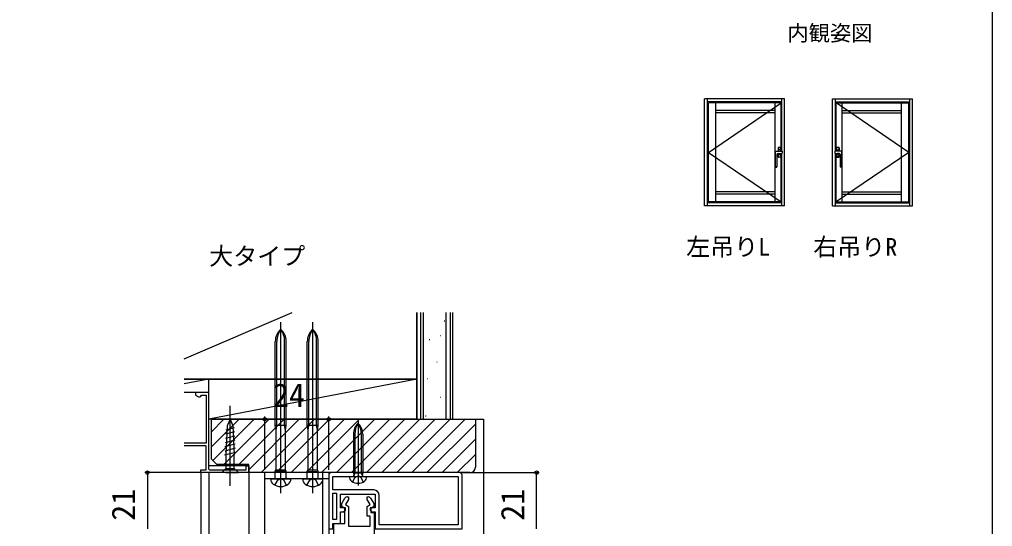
# Model space of a CAD drawing. Units: millimetres, scale not verified. Extents: x -525 to 525, y -782 to 777.
# Drawn here: x 160 to 525, y -187.7 to 2.3 of the extents above; entities that cross this region are included whole.
import ezdxf
from ezdxf.enums import TextEntityAlignment as Align

# ---------------------------------------------------------------- set-up
doc = ezdxf.new("R2010")
doc.units = ezdxf.units.MM
doc.header["$LTSCALE"] = 4
for name, color, linetype in [('0-1_USER1', 3, 'Continuous'), ('0-2_YKK_11', 7, 'Continuous'), ('0-3_YKK_12', 2, 'Continuous'), ('0-4_YKK_13', 4, 'Continuous'), ('0-5_YKK_A1', 4, 'Continuous'), ('0-6_YKK_D', 6, 'Continuous'), ('0-7_YKK_ZWAK', 7, 'Continuous'), ('0-8_YSS_K', 3, 'Continuous'), ('0-9_YSS_KE', 3, 'Continuous')]:
    doc.layers.add(name, color=color, linetype=linetype)
doc.styles.add('ＭＳ ゴシック', font='')
doc.styles.get('ＭＳ ゴシック').set_extended_font_data('MS Gothic')

msp = doc.modelspace()

# ---------------------------------------------------------------- linework, layer by layer
at = {"layer": '0-2_YKK_11'}
msp.add_line((325.001, -167.5), (277.001, -167.5), dxfattribs=at)
for points in [[(231.001, -166.2), (231.001, -137.5), (226.001, -137.5), (226.001, -138.5), (227.126, -139.15), (227.701, -139.15), (228, -138.825), (228.299, -138.5), (230.001, -138.5), (230.001, -156.5), (221.751, -156.5)], [(231.001, -166.2), (231.301, -166.5), (245.001, -166.5), (245.001, -165), (246.001, -165), (246.001, -167.5), (228.001, -167.5), (228.001, -166.5), (230.001, -166.5), (230.001, -157.5), (221.751, -157.5)], [(276.001, -168.5), (276.001, -188.5), (277.501, -188.5), (277.501, -186.5), (280.401, -186.5), (280.401, -182.2), (281.601, -182.2), (282.301, -181.5), (282.301, -180.7), (280.401, -180.7), (280.401, -175.5), (293.401, -175.5), (293.401, -180.7), (291.501, -180.7), (291.501, -181.5), (292.201, -182.2), (293.401, -182.2), (293.401, -188.5), (326.001, -188.5), (326.001, -168.5)], [(277.501, -169), (324.501, -169), (324.501, -187), (294.901, -187), (294.901, -182.2), (294.901, -176)], [(292.901, -174), (277.501, -174), (277.501, -169)], [(296.152, -207.331), (295.777, -207.5), (277.901, -207.5), (277.901, -186.5), (282.001, -186.5), (282.001, -180.9), (280.901, -180.13), (280.901, -179.037), (282.077, -177)], [(282.943, -176.5), (283.401, -176.5), (283.401, -177.507), (282.305, -179.404), (283.401, -180.171), (283.401, -187.5), (291.601, -187.5), (291.601, -183.8), (290.401, -183.8), (290.401, -180.171), (291.496, -179.404), (290.401, -177.507), (290.401, -176.5), (290.858, -176.5)], [(291.724, -177), (292.901, -179.037), (292.901, -180.13), (291.801, -180.9), (291.801, -182.4), (293.001, -182.4)], [(293.001, -182.4), (293.001, -206.6), (295.363, -206.6), (295.748, -206.42)]]:
    msp.add_lwpolyline(points, dxfattribs=at)
msp.add_lwpolyline([(277.501, -185), (277.501, -175.2), (278.901, -175.2), (278.901, -185)], close=True, dxfattribs=at)
for centre, radius, start, end in [((277.001, -168.5), 1, 90.00001, 179.99999), ((325.001, -168.5), 1, 0.00001, 89.99999), ((292.901, -176), 2, 0.00001, 89.99999), ((282.943, -177.5), 1, 90, 150.00002), ((290.858, -177.5), 1, 29.99998, 90)]:
    msp.add_arc(centre, radius, start, end, dxfattribs=at)
at = {"layer": '0-3_YKK_12'}
for p, q in [((228.001, -167.5), (228.001, -169)), ((228.001, -167.5), (228.001, -280.907)), ((245.701, -165), (231.001, -165)), ((231.001, -167.5), (231.001, -169)), ((231.001, -167.5), (231.001, -280.907)), ((246.001, -165), (246.001, -280.907))]:
    msp.add_line(p, q, dxfattribs=at)
msp.add_lwpolyline([(231.001, -165), (231.001, -137.5), (221.751, -137.5)], dxfattribs=at)
at = {"layer": '0-4_YKK_13'}
for p, q in [((258.001, -175.175), (258.001, -111.142)), ((270.001, -175.187), (270.001, -111.154)), ((255.951, -149.8), (255.951, -118.316)), ((256.551, -149.8), (256.551, -118.316)), ((259.451, -149.8), (259.451, -118.316)), ((260.051, -149.8), (260.051, -118.316)), ((267.951, -149.812), (267.951, -118.328)), ((268.551, -149.812), (268.551, -118.328)), ((271.451, -149.812), (271.451, -118.328)), ((272.051, -149.812), (272.051, -118.328)), ((239.001, -172.5), (239.001, -142.5)), ((287.001, -148.222), (287.001, -172.375)), ((240.658, -152.241), (237.301, -153.141)), ((240.585, -150.708), (237.376, -151.568)), ((260.051, -149.8), (255.951, -149.8)), ((256.251, -151.6), (255.951, -149.8)), ((256.251, -151.6), (256.551, -149.8)), ((256.251, -166.48), (256.251, -151.6)), ((259.751, -151.6), (259.451, -149.8)), ((259.751, -151.6), (260.051, -149.8)), ((259.751, -166.48), (259.751, -151.6)), ((272.051, -149.812), (267.951, -149.812)), ((268.251, -151.612), (267.951, -149.812)), ((268.251, -151.612), (268.551, -149.812)), ((268.251, -166.492), (268.251, -151.612)), ((271.751, -151.612), (271.451, -149.812)), ((271.751, -151.612), (272.051, -149.812)), ((271.751, -166.492), (271.751, -151.612)), ((285.255, -153.026), (285.255, -167.6)), ((285.783, -153.026), (285.783, -167.6)), ((288.218, -153.026), (288.218, -167.6)), ((288.747, -153.026), (288.747, -167.6)), ((240.877, -156.841), (237.076, -157.86)), ((240.804, -155.308), (237.151, -156.287)), ((240.731, -153.775), (237.226, -154.714)), ((241.023, -159.908), (236.926, -161.006)), ((240.95, -158.375), (237.001, -159.433)), ((237.451, -160.833), (237.451, -165.95)), ((240.551, -165.95), (240.551, -160.833)), ((237.451, -165.95), (240.551, -165.95)), ((237.451, -167.5), (240.551, -167.5)), ((276.001, -167.5), (252.001, -167.5)), ((255.951, -167), (260.051, -167)), ((255.951, -169.5), (255.951, -167)), ((258.001, -171.8), (258.001, -165.5)), ((260.051, -167), (259.751, -166.48)), ((260.051, -169.5), (260.051, -167)), ((267.951, -167.012), (272.051, -167.012)), ((267.951, -169.512), (267.951, -167.012)), ((270.001, -171.8), (270.001, -165.5)), ((272.051, -167.012), (271.751, -166.492)), ((272.051, -169.512), (272.051, -167.012)), ((273.701, -167.5), (273.701, -202.2)), ((285.255, -167.6), (288.747, -167.6)), ((285.255, -167.6), (285.412, -168.404)), ((285.783, -167.6), (285.391, -168.672)), ((288.218, -167.6), (288.611, -168.672)), ((288.747, -167.6), (288.59, -168.404)), ((276.001, -169.8), (252.001, -169.8)), ((254.201, -169.8), (254.201, -169.849)), ((254.201, -169.8), (261.801, -169.8)), ((261.801, -169.849), (261.801, -169.8)), ((266.201, -169.812), (266.201, -169.861)), ((266.201, -169.812), (273.801, -169.812)), ((273.801, -169.861), (273.801, -169.812)), ((283.751, -169), (284.921, -169))]:
    msp.add_line(p, q, dxfattribs=at)
for points in [[(239.001, -147.5), (237.967, -149.995), (237.451, -160.833)], [(239.001, -147.5), (240.034, -149.995), (240.551, -160.833)], [(237.451, -167.5), (235.901, -167.5), (237.451, -165.95)], [(240.551, -167.5), (242.101, -167.5), (240.551, -165.95)], [(276.001, -167.5), (276.001, -204.5), (252.001, -204.5), (252.001, -167.5)], [(255.951, -167), (256.251, -166.48), (259.751, -166.48)], [(267.951, -167.012), (268.251, -166.492), (271.751, -166.492)], [(255.851, -172.192), (256.856, -170.341), (258.001, -169.732)], [(260.151, -172.192), (259.146, -170.341), (258.001, -169.732)], [(267.851, -172.203), (268.856, -170.352), (270.001, -169.743)], [(272.151, -172.203), (271.146, -170.352), (270.001, -169.743)], [(284.921, -169), (289.08, -169), (290.251, -169)], [(285.051, -170.993), (285.856, -169.364), (287.001, -168.755)], [(288.951, -170.993), (288.146, -169.364), (287.001, -168.755)]]:
    msp.add_lwpolyline(points, dxfattribs=at)
for centre, radius, start, end in [((261.951, -118.316), 6, 131.17289, 180), ((264.309, -118.316), 7.759, 144.40102, 180), ((254.051, -118.316), 6, 0, 48.82711), ((251.692, -118.316), 7.759, 0, 35.59898), ((273.951, -118.328), 6, 131.17289, 180), ((276.309, -118.328), 7.759, 144.40102, 180), ((266.051, -118.328), 6, 0, 48.82711), ((263.692, -118.328), 7.759, 0, 35.59898), ((290.768, -153.026), 5.513, 133.10467, 180), ((293.046, -153.026), 7.263, 146.3423, 180), ((283.233, -153.026), 5.513, 0, 46.89533), ((280.955, -153.026), 7.263, 0, 33.6577), ((256.601, -169.849), 2.4, 180, 234.31467), ((255.651, -169.5), 0.3, 270, 0), ((260.351, -169.5), 0.3, 180, 270), ((259.401, -169.849), 2.4, 305.68533, 0), ((268.601, -169.861), 2.4, 180, 234.31467), ((267.651, -169.512), 0.3, 270, 0), ((272.351, -169.512), 0.3, 180, 270), ((271.401, -169.861), 2.4, 305.68533, 0), ((285.851, -169.012), 2.1, 179.66349, 232.75111), ((287.001, -167.5), 4, 232.75222, 307.24778), ((284.921, -168.5), 0.5, 270, 11.05172), ((289.08, -168.5), 0.5, 168.94828, 270), ((288.151, -169.013), 2.1, 307.24778, 0.33964), ((258.001, -167.9), 4.8, 234.31467, 305.68533), ((270.001, -167.912), 4.8, 234.31467, 305.68533)]:
    msp.add_arc(centre, radius, start, end, dxfattribs=at)
at = {"layer": '0-5_YKK_A1'}
for p, q in [((417, -67.5), (417, -27.5)), ((447, -27.5), (417, -27.5)), ((418.05, -67.5), (418.05, -27.5)), ((445.95, -28.55), (418.05, -28.55)), ((418.4, -66.05), (418.4, -28.95)), ((445.7, -28.95), (418.4, -28.95)), ((418.4, -47.5), (445.7, -28.95)), ((421.15, -66.05), (421.15, -28.95)), ((443.45, -66.05), (443.45, -28.95)), ((445.7, -47.06), (445.7, -28.95)), ((445.95, -47.06), (445.95, -27.5)), ((447, -67.5), (447, -27.5)), ((465, -27.5), (495, -27.5)), ((465, -67.5), (465, -27.5)), ((466.05, -47.06), (466.05, -27.5)), ((466.05, -28.55), (493.95, -28.55)), ((466.3, -28.95), (493.6, -28.95)), ((466.3, -47.06), (466.3, -28.95)), ((493.6, -47.5), (466.3, -28.95)), ((468.55, -66.05), (468.55, -28.95)), ((490.85, -66.05), (490.85, -28.95)), ((493.6, -66.05), (493.6, -28.95)), ((493.95, -67.5), (493.95, -27.5)), ((495, -67.5), (495, -27.5)), ((443.45, -31.85), (421.15, -31.85)), ((443.45, -32.67), (421.15, -32.67)), ((468.55, -31.85), (490.85, -31.85)), ((468.55, -32.67), (490.85, -32.67)), ((443.554, -47.137), (443.55, -47.148)), ((443.55, -52.942), (443.55, -47.148)), ((444.257, -47.027), (445.53, -47.027)), ((444.57, -45.784), (444.57, -47.027)), ((444.6, -45.792), (444.6, -47.027)), ((445.6, -46.542), (444.6, -46.542)), ((444.606, -45.745), (444.62, -45.739)), ((445.55, -45.742), (444.65, -45.742)), ((445.54, -45.684), (444.67, -45.684)), ((444.67, -45.724), (445.54, -45.724)), ((445.542, -47.06), (445.53, -47.027)), ((445.54, -45.724), (445.54, -45.724)), ((445.542, -47.06), (446.056, -47.06)), ((445.6, -45.784), (445.6, -47.06)), ((445.6, -45.784), (445.6, -45.784)), ((445.6, -47.06), (445.6, -45.792)), ((445.64, -45.784), (445.64, -47.06)), ((466.458, -47.06), (465.944, -47.06)), ((466.36, -45.784), (466.36, -47.06)), ((466.4, -45.784), (466.4, -47.06)), ((466.4, -45.784), (466.4, -45.784)), ((466.4, -47.06), (466.4, -45.792)), ((466.4, -46.542), (467.4, -46.542)), ((466.45, -45.742), (467.35, -45.742)), ((466.458, -47.06), (466.47, -47.027)), ((466.46, -45.684), (467.33, -45.684)), ((467.33, -45.724), (466.46, -45.724)), ((466.46, -45.724), (466.46, -45.724)), ((467.743, -47.027), (466.47, -47.027)), ((467.394, -45.745), (467.38, -45.739)), ((467.4, -45.792), (467.4, -47.027)), ((467.43, -45.784), (467.43, -47.027)), ((468.446, -47.137), (468.45, -47.148)), ((468.45, -52.942), (468.45, -47.148)), ((418.4, -47.5), (445.7, -66.05)), ((444.1, -48.407), (444.1, -52.942)), ((444.55, -47.957), (445.1, -47.957)), ((444.57, -47.957), (444.57, -49.199)), ((444.6, -47.957), (444.6, -49.192)), ((445.6, -48.442), (444.6, -48.442)), ((444.62, -49.245), (444.606, -49.239)), ((444.65, -49.242), (445.55, -49.242)), ((445.54, -49.259), (444.67, -49.259)), ((445.54, -49.299), (444.67, -49.299)), ((445.54, -49.26), (445.54, -49.259)), ((445.6, -49.192), (445.6, -47.952)), ((445.6, -47.952), (445.6, -49.199)), ((445.64, -47.951), (445.64, -49.199)), ((445.7, -66.05), (445.7, -47.95)), ((445.95, -67.5), (445.95, -47.943)), ((466.05, -67.5), (466.05, -47.943)), ((493.6, -47.5), (466.3, -66.05)), ((466.3, -66.05), (466.3, -47.95)), ((466.36, -47.951), (466.36, -49.199)), ((466.4, -49.192), (466.4, -47.952)), ((466.4, -47.952), (466.4, -49.199)), ((466.4, -48.442), (467.4, -48.442)), ((467.35, -49.242), (466.45, -49.242)), ((466.46, -49.259), (467.33, -49.259)), ((466.46, -49.26), (466.46, -49.259)), ((466.46, -49.299), (467.33, -49.299)), ((467.45, -47.957), (466.9, -47.957)), ((467.38, -49.245), (467.394, -49.239)), ((467.4, -47.957), (467.4, -49.192)), ((467.43, -47.957), (467.43, -49.199)), ((467.9, -48.407), (467.9, -52.942)), ((444.1, -52.942), (443.55, -52.942)), ((443.6, -52.992), (444.05, -52.992)), ((467.9, -52.942), (468.45, -52.942)), ((468.4, -52.992), (467.95, -52.992)), ((443.45, -62.33), (421.15, -62.33)), ((443.45, -63.15), (421.15, -63.15)), ((468.55, -62.33), (490.85, -62.33)), ((468.55, -63.15), (490.85, -63.15)), ((447, -67.5), (417, -67.5)), ((445.95, -66.45), (418.05, -66.45)), ((445.7, -66.05), (418.4, -66.05)), ((465, -67.5), (495, -67.5)), ((466.05, -66.45), (493.95, -66.45)), ((466.3, -66.05), (493.6, -66.05))]:
    msp.add_line(p, q, dxfattribs=at)
for points in [[(443.554, -47.137), (443.574, -47.116), (443.596, -47.102), (443.616, -47.094), (443.661, -47.08), (443.675, -47.078)], [(443.675, -47.077), (443.769, -47.065), (443.87, -47.054), (443.978, -47.044), (444.09, -47.036), (444.159, -47.032), (444.233, -47.028)], [(444.588, -45.729), (444.591, -45.731), (444.593, -45.734), (444.596, -45.736), (444.599, -45.738), (444.601, -45.74), (444.604, -45.743), (444.606, -45.745)], [(444.652, -45.727), (444.641, -45.731), (444.631, -45.735), (444.62, -45.739)], [(445.54, -45.684), (445.552, -45.685), (445.564, -45.687), (445.576, -45.691), (445.587, -45.696), (445.597, -45.702), (445.606, -45.71), (445.615, -45.718), (445.622, -45.728), (445.629, -45.738), (445.634, -45.749), (445.637, -45.76), (445.639, -45.772), (445.64, -45.784)], [(466.46, -45.684), (466.448, -45.685), (466.436, -45.687), (466.424, -45.691), (466.413, -45.696), (466.403, -45.702), (466.394, -45.71), (466.385, -45.718), (466.378, -45.728), (466.371, -45.738), (466.367, -45.749), (466.363, -45.76), (466.361, -45.772), (466.36, -45.784)], [(467.348, -45.727), (467.359, -45.731), (467.369, -45.735), (467.38, -45.739)], [(467.412, -45.729), (467.409, -45.731), (467.407, -45.734), (467.404, -45.736), (467.401, -45.738), (467.399, -45.74), (467.396, -45.743), (467.394, -45.745)], [(468.325, -47.077), (468.231, -47.065), (468.13, -47.054), (468.022, -47.044), (467.91, -47.036), (467.841, -47.032), (467.767, -47.028)], [(468.446, -47.137), (468.426, -47.116), (468.404, -47.102), (468.384, -47.094), (468.339, -47.08), (468.325, -47.078)], [(444.176, -48.156), (444.153, -48.191), (444.121, -48.246)], [(444.606, -49.239), (444.604, -49.241), (444.601, -49.244), (444.599, -49.246), (444.596, -49.248), (444.593, -49.25), (444.591, -49.253), (444.588, -49.255)], [(444.588, -49.255), (444.588, -49.256), (444.589, -49.257), (444.589, -49.258), (444.59, -49.259)], [(444.652, -49.257), (444.641, -49.253), (444.631, -49.249), (444.62, -49.245)], [(467.348, -49.257), (467.359, -49.253), (467.369, -49.249), (467.38, -49.245)], [(467.394, -49.239), (467.396, -49.241), (467.399, -49.244), (467.401, -49.246), (467.404, -49.248), (467.407, -49.25), (467.409, -49.253), (467.412, -49.255)], [(467.412, -49.255), (467.412, -49.256), (467.411, -49.257), (467.411, -49.258), (467.41, -49.259)], [(467.824, -48.156), (467.847, -48.191), (467.879, -48.246)]]:
    msp.add_lwpolyline(points, dxfattribs=at)
for centre, radius, start, end in [((444.67, -45.784), 0.1, 90, 180), ((444.65, -45.792), 0.05, 90, 180), ((444.67, -45.784), 0.06, 90, 107.04357), ((445.54, -45.784), 0.06, 0, 90), ((445.55, -45.792), 0.05, 0, 90), ((446.056, -47.16), 0.1, 14.96231, 90), ((444.813, -47.492), 1.387, 344.37486, 14.96231), ((467.188, -47.492), 1.387, 165.03769, 195.62514), ((465.944, -47.16), 0.1, 90, 165.03769), ((466.46, -45.784), 0.06, 90, 180), ((466.45, -45.792), 0.05, 90, 180), ((467.33, -45.784), 0.1, 0, 90), ((467.33, -45.784), 0.06, 72.95643, 90), ((467.35, -45.792), 0.05, 0, 90), ((444.55, -48.407), 0.45, 90, 180), ((444.67, -49.199), 0.1, 180, 270), ((444.65, -49.192), 0.05, 180, 270), ((444.67, -49.2), 0.06, 252.95643, 270), ((445.1, -22.957), 25, 270, 272.19209), ((445.54, -49.199), 0.1, 270, 0), ((445.54, -49.199), 0.06, 270, 0), ((445.55, -49.192), 0.05, 270, 0), ((446.052, -47.839), 0.1, 272.19209, 344.37486), ((465.948, -47.839), 0.1, 195.62514, 267.80791), ((466.9, -22.957), 25, 267.80791, 270), ((466.46, -49.199), 0.1, 180, 270), ((466.45, -49.192), 0.05, 180, 270), ((466.46, -49.199), 0.06, 180, 270), ((467.33, -49.199), 0.1, 270, 0), ((467.33, -49.2), 0.06, 270, 287.04357), ((467.35, -49.192), 0.05, 270, 0), ((467.45, -48.407), 0.45, 0, 90), ((443.6, -52.942), 0.05, 180, 270), ((444.05, -52.942), 0.05, 270, 0), ((467.95, -52.942), 0.05, 180, 270), ((468.4, -52.942), 0.05, 270, 0)]:
    msp.add_arc(centre, radius, start, end, dxfattribs=at)
at = {"layer": '0-6_YKK_D'}
for p, q in [((252.001, -166.5), (252.001, -146.5)), ((252.001, -147.5), (276.001, -147.5)), ((276.001, -166.5), (276.001, -146.5)), ((276.001, -167.5), (207.001, -167.5)), ((208.001, -167.5), (208.001, -188.5)), ((326.001, -167.5), (355, -167.5)), ((354, -188.5), (354, -167.5))]:
    msp.add_line(p, q, dxfattribs=at)
for centre in [(252.001, -147.5), (276.001, -147.5), (208.001, -167.5), (354, -167.5)]:
    msp.add_circle(centre, 0.637, dxfattribs=at)
at = {"layer": '0-7_YKK_ZWAK'}
msp.add_lwpolyline([(-525, -782.5), (525, -782.5), (525, 747.5)], dxfattribs=at)
at = {"layer": '0-8_YSS_K'}
for p, q in [((221.751, -124.893), (262.334, -107.5)), ((310.501, -147.5), (310.501, -107.5)), ((320.001, -147.5), (320.001, -107.5)), ((322.501, -147.5), (322.501, -107.5)), ((319.308, -110.571), (319.508, -110.571)), ((317.91, -116.166), (318.11, -116.166)), ((313.713, -117.565), (313.913, -117.565)), ((316.511, -125.957), (316.711, -125.957)), ((231.001, -132.5), (221.751, -132.5)), ((309.001, -132.5), (231.001, -132.5)), ((313.014, -132.251), (313.214, -132.251)), ((231.001, -137.5), (221.751, -137.5)), ((317.91, -139.245), (318.11, -139.245)), ((232.001, -157.848), (242.349, -147.5)), ((232.001, -152.191), (236.692, -147.5)), ((232.503, -163.003), (248.006, -147.5)), ((236.663, -164.5), (253.663, -147.5)), ((242.319, -164.5), (259.319, -147.5)), ((246.001, -166.476), (264.976, -147.5)), ((250.633, -167.5), (270.633, -147.5)), ((256.29, -167.5), (276.29, -147.5)), ((261.947, -167.5), (281.947, -147.5)), ((267.604, -167.5), (287.604, -147.5)), ((273.261, -167.5), (293.261, -147.5)), ((278.917, -167.5), (298.917, -147.5)), ((284.574, -167.5), (304.574, -147.5)), ((290.231, -167.5), (310.231, -147.5)), ((295.888, -167.5), (315.888, -147.5)), ((301.545, -167.5), (321.545, -147.5)), ((307.202, -167.5), (327.202, -147.5)), ((312.315, -146.238), (312.515, -146.238)), ((312.859, -167.5), (331.001, -149.358)), ((331.001, -147.5), (334, -147.5)), ((334, -147.5), (334, -280.907)), ((318.515, -167.5), (331.001, -155.015)), ((324.172, -167.5), (331.001, -160.672))]:
    msp.add_line(p, q, dxfattribs=at)
for points in [[(231.001, -137.5), (231.001, -132.5), (221.751, -134.213)], [(309.001, -147.5), (231.001, -147.5), (231.001, -132.5)], [(309.001, -147.5), (309.001, -132.5), (231.001, -147.5)]]:
    msp.add_lwpolyline(points, dxfattribs=at)
at = {"layer": '0-9_YSS_KE'}
for p, q in [((309.001, -107.5), (309.001, -147.5)), ((309.001, -132.5), (309.001, -107.5)), ((311.501, -147.5), (311.501, -107.5)), ((321.501, -107.5), (321.501, -147.5)), ((221.751, -132.5), (309.001, -132.5)), ((309.001, -147.5), (321.501, -147.5))]:
    msp.add_line(p, q, dxfattribs=at)
for points in [[(232.001, -147.5), (331.001, -147.5), (331.001, -165.5)], [(329.001, -167.5), (246.001, -167.5), (246.001, -164.5), (234.001, -164.5), (232.001, -162.5), (232.001, -147.5)]]:
    msp.add_lwpolyline(points, dxfattribs=at)
msp.add_arc((329.001, -165.5), 2, 270.00002, 0, dxfattribs=at)

# ---------------------------------------------------------------- texts
at = {"layer": '0-1_USER1', "style": 'ＭＳ ゴシック'}
for s, height, p in [('内観姿図', 5.865, (448, -7.5)), ('左吊りL', 6.598, (410.088, -88.179)), ('右吊りR', 6.598, (457.756, -88.179)), ('大タイプ', 6.598, (231.182, -91.648))]:
    msp.add_text(s, height=height, dxfattribs=at).set_placement(p, align=Align.BOTTOM_LEFT)
at = {"layer": '0-6_YKK_D', "style": 'ＭＳ ゴシック'}
msp.add_text('24', height=8.798, dxfattribs=at).set_placement((255.103, -145.5), align=Align.BOTTOM_LEFT)
for p in [(206.001, -185.534), (352, -185.534)]:
    msp.add_text('21', height=8.798, rotation=90, dxfattribs=at).set_placement(p, align=Align.BOTTOM_LEFT)

doc.saveas('drawing.dxf')
